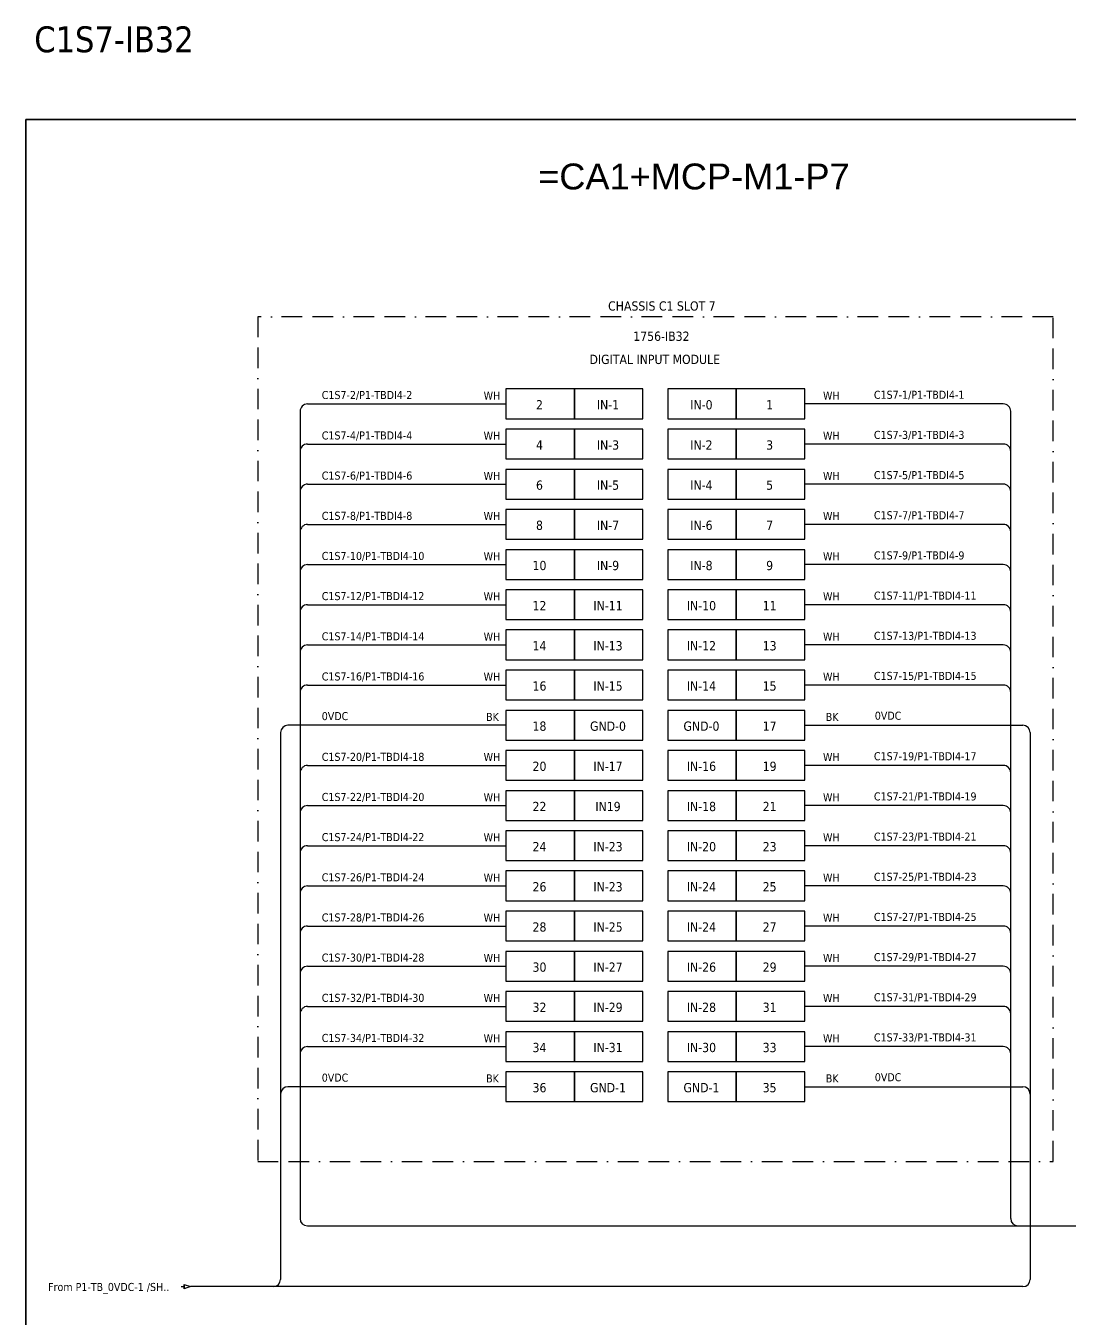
# Model space of a CAD drawing. Header units: millimetres. Extents: x 0 to 62600, y 0 to 14837.
# Drawn here: x 29353 to 30643, y 13240 to 14837 of the extents above; entities that cross this region are included whole.
import ezdxf
from ezdxf.enums import TextEntityAlignment as Align

# ---------------------------------------------------------------- set-up
doc = ezdxf.new("R2010")
doc.units = ezdxf.units.MM
doc.linetypes.add('BORDERX2', pattern=[88.9, 25.4, -12.7, 25.4, -12.7, 0, -12.7])
for name, color, linetype in [('HELPPOINT', 7, 'Continuous'), ('VECTORS', 7, 'Continuous'), ('x01001-FrameArea', 2, 'BORDERX2')]:
    doc.layers.add(name, color=color, linetype=linetype)
doc.layers.add('IE-EQUIP', color=253, linetype='Continuous', lineweight=25)
doc.layers.add('IE-WIRE', color=7, linetype='Continuous', lineweight=25)
doc.styles.get("Standard").update_dxf_attribs({"font": 'arial.ttf'})
doc.styles.add('Tahoma', font='')
doc.styles.get('Tahoma').set_extended_font_data('Tahoma')

# ---------------------------------------------------------------- blocks, each defined once
blk = doc.blocks.new('xTerminal_fr_to')
at = {"layer": 'VECTORS', "color": 1, "true_color": 0xff0000}
for p, q in [((-11.3, 0), (-7.8, 0)), ((-7.8, 2.8), (0, 0)), ((-7.8, -2.8), (-7.8, 2.8)), ((-7.8, 2.8), (0, 0)), ((-7.8, 2.8), (-7.8, -2.8)), ((0, 0), (-7.8, -2.8)), ((0, 0), (-7.8, -2.8))]:
    blk.add_line(p, q, dxfattribs=at)

msp = doc.modelspace()

# ---------------------------------------------------------------- linework, layer by layer
at = {"layer": 'HELPPOINT', "color": 4, "lineweight": 35}
for p, q in [((29353.1, 12016.9), (29353.1, 14721.1)), ((29353.1, 14721.1), (33246.4, 14721.1)), ((29353.1, 12016.9), (29353.1, 14721.1)), ((29353.1, 14721.1), (33246.4, 14721.1))]:
    msp.add_line(p, q, dxfattribs=at)
at = {"layer": 'IE-EQUIP', "linetype": 'Continuous', "ltscale": 25.4}
for points in [[(29946.5, 14351.3), (30031.2, 14351.3), (30031.2, 14388), (29946.5, 14388)], [(30031.2, 14351.3), (30115.8, 14351.3), (30115.8, 14388), (30031.2, 14388)], [(30146.7, 14351.3), (30231.3, 14351.3), (30231.3, 14388), (30146.7, 14388)], [(30231.3, 14351.3), (30316, 14351.3), (30316, 14388), (30231.3, 14388)], [(29946.5, 14301.6), (30031.2, 14301.6), (30031.2, 14338.3), (29946.5, 14338.3)], [(30031.2, 14301.6), (30115.8, 14301.6), (30115.8, 14338.3), (30031.2, 14338.3)], [(30146.7, 14301.6), (30231.3, 14301.6), (30231.3, 14338.3), (30146.7, 14338.3)], [(30231.3, 14301.6), (30316, 14301.6), (30316, 14338.3), (30231.3, 14338.3)], [(29946.5, 14252), (30031.2, 14252), (30031.2, 14288.7), (29946.5, 14288.7)], [(30031.2, 14252), (30115.8, 14252), (30115.8, 14288.7), (30031.2, 14288.7)], [(30146.7, 14252), (30231.3, 14252), (30231.3, 14288.7), (30146.7, 14288.7)], [(30231.3, 14252), (30316, 14252), (30316, 14288.7), (30231.3, 14288.7)], [(29946.5, 14202.4), (30031.2, 14202.4), (30031.2, 14239.1), (29946.5, 14239.1)], [(30031.2, 14202.4), (30115.8, 14202.4), (30115.8, 14239.1), (30031.2, 14239.1)], [(30146.7, 14202.4), (30231.3, 14202.4), (30231.3, 14239.1), (30146.7, 14239.1)], [(30231.3, 14202.4), (30316, 14202.4), (30316, 14239.1), (30231.3, 14239.1)], [(29946.5, 14152.7), (30031.2, 14152.7), (30031.2, 14189.4), (29946.5, 14189.4)], [(30031.2, 14152.7), (30115.8, 14152.7), (30115.8, 14189.4), (30031.2, 14189.4)], [(30146.7, 14152.7), (30231.3, 14152.7), (30231.3, 14189.4), (30146.7, 14189.4)], [(30231.3, 14152.7), (30316, 14152.7), (30316, 14189.4), (30231.3, 14189.4)], [(29946.5, 14103.1), (30031.2, 14103.1), (30031.2, 14139.8), (29946.5, 14139.8)], [(30031.2, 14103.1), (30115.8, 14103.1), (30115.8, 14139.8), (30031.2, 14139.8)], [(30146.7, 14103.1), (30231.3, 14103.1), (30231.3, 14139.8), (30146.7, 14139.8)], [(30231.3, 14103.1), (30316, 14103.1), (30316, 14139.8), (30231.3, 14139.8)], [(29946.5, 14053.5), (30031.2, 14053.5), (30031.2, 14090.2), (29946.5, 14090.2)], [(30031.2, 14053.5), (30115.8, 14053.5), (30115.8, 14090.2), (30031.2, 14090.2)], [(30146.7, 14053.5), (30231.3, 14053.5), (30231.3, 14090.2), (30146.7, 14090.2)], [(30231.3, 14053.5), (30316, 14053.5), (30316, 14090.2), (30231.3, 14090.2)], [(29946.5, 14003.8), (30031.2, 14003.8), (30031.2, 14040.5), (29946.5, 14040.5)], [(30031.2, 14003.8), (30115.8, 14003.8), (30115.8, 14040.5), (30031.2, 14040.5)], [(30146.7, 14003.8), (30231.3, 14003.8), (30231.3, 14040.5), (30146.7, 14040.5)], [(30231.3, 14003.8), (30316, 14003.8), (30316, 14040.5), (30231.3, 14040.5)], [(29946.5, 13954.2), (30031.2, 13954.2), (30031.2, 13990.9), (29946.5, 13990.9)], [(30031.2, 13954.2), (30115.8, 13954.2), (30115.8, 13990.9), (30031.2, 13990.9)], [(30146.7, 13954.2), (30231.3, 13954.2), (30231.3, 13990.9), (30146.7, 13990.9)], [(30231.3, 13954.2), (30316, 13954.2), (30316, 13990.9), (30231.3, 13990.9)], [(29946.5, 13904.6), (30031.2, 13904.6), (30031.2, 13941.3), (29946.5, 13941.3)], [(30031.2, 13904.6), (30115.8, 13904.6), (30115.8, 13941.3), (30031.2, 13941.3)], [(30146.7, 13904.6), (30231.3, 13904.6), (30231.3, 13941.3), (30146.7, 13941.3)], [(30231.3, 13904.6), (30316, 13904.6), (30316, 13941.3), (30231.3, 13941.3)], [(29946.5, 13854.9), (30031.2, 13854.9), (30031.2, 13891.6), (29946.5, 13891.6)], [(30031.2, 13854.9), (30115.8, 13854.9), (30115.8, 13891.6), (30031.2, 13891.6)], [(30146.7, 13854.9), (30231.3, 13854.9), (30231.3, 13891.6), (30146.7, 13891.6)], [(30231.3, 13854.9), (30316, 13854.9), (30316, 13891.6), (30231.3, 13891.6)], [(29946.5, 13805.3), (30031.2, 13805.3), (30031.2, 13842), (29946.5, 13842)], [(30031.2, 13805.3), (30115.8, 13805.3), (30115.8, 13842), (30031.2, 13842)], [(30146.7, 13805.3), (30231.3, 13805.3), (30231.3, 13842), (30146.7, 13842)], [(30231.3, 13805.3), (30316, 13805.3), (30316, 13842), (30231.3, 13842)], [(29946.5, 13755.7), (30031.2, 13755.7), (30031.2, 13792.4), (29946.5, 13792.4)], [(30031.2, 13755.7), (30115.8, 13755.7), (30115.8, 13792.4), (30031.2, 13792.4)], [(30146.7, 13755.7), (30231.3, 13755.7), (30231.3, 13792.4), (30146.7, 13792.4)], [(30231.3, 13755.7), (30316, 13755.7), (30316, 13792.4), (30231.3, 13792.4)], [(29946.5, 13706), (30031.2, 13706), (30031.2, 13742.7), (29946.5, 13742.7)], [(30031.2, 13706), (30115.8, 13706), (30115.8, 13742.7), (30031.2, 13742.7)], [(30146.7, 13706), (30231.3, 13706), (30231.3, 13742.7), (30146.7, 13742.7)], [(30231.3, 13706), (30316, 13706), (30316, 13742.7), (30231.3, 13742.7)], [(29946.5, 13656.4), (30031.2, 13656.4), (30031.2, 13693.1), (29946.5, 13693.1)], [(30031.2, 13656.4), (30115.8, 13656.4), (30115.8, 13693.1), (30031.2, 13693.1)], [(30146.7, 13656.4), (30231.3, 13656.4), (30231.3, 13693.1), (30146.7, 13693.1)], [(30231.3, 13656.4), (30316, 13656.4), (30316, 13693.1), (30231.3, 13693.1)], [(29946.5, 13606.8), (30031.2, 13606.8), (30031.2, 13643.5), (29946.5, 13643.5)], [(30031.2, 13606.8), (30115.8, 13606.8), (30115.8, 13643.5), (30031.2, 13643.5)], [(30146.7, 13606.8), (30231.3, 13606.8), (30231.3, 13643.5), (30146.7, 13643.5)], [(30231.3, 13606.8), (30316, 13606.8), (30316, 13643.5), (30231.3, 13643.5)], [(29946.5, 13557.1), (30031.2, 13557.1), (30031.2, 13593.8), (29946.5, 13593.8)], [(30031.2, 13557.1), (30115.8, 13557.1), (30115.8, 13593.8), (30031.2, 13593.8)], [(30146.7, 13557.1), (30231.3, 13557.1), (30231.3, 13593.8), (30146.7, 13593.8)], [(30231.3, 13557.1), (30316, 13557.1), (30316, 13593.8), (30231.3, 13593.8)], [(29946.5, 13507.5), (30031.2, 13507.5), (30031.2, 13544.2), (29946.5, 13544.2)], [(30031.2, 13507.5), (30115.8, 13507.5), (30115.8, 13544.2), (30031.2, 13544.2)], [(30146.7, 13507.5), (30231.3, 13507.5), (30231.3, 13544.2), (30146.7, 13544.2)], [(30231.3, 13507.5), (30316, 13507.5), (30316, 13544.2), (30231.3, 13544.2)]]:
    msp.add_lwpolyline(points, close=True, dxfattribs=at)
at = {"layer": 'IE-WIRE', "color": 4, "ltscale": 25.4}
for p, q in [((29692.1, 14360.4), (29692.1, 13363)), ((29701.3, 14369.6), (29946.5, 14369.6)), ((30561.3, 14369.6), (30316, 14369.6)), ((30570.4, 14360.4), (30570.4, 13363)), ((29701.3, 14320), (29946.5, 14320)), ((30561.3, 14320), (30316, 14320)), ((29701.3, 14270.3), (29946.5, 14270.3)), ((30561.3, 14270.3), (30316, 14270.3)), ((29701.3, 14220.7), (29946.5, 14220.7)), ((30561.3, 14220.7), (30316, 14220.7)), ((29701.3, 14171.1), (29946.5, 14171.1)), ((30561.3, 14171.1), (30316, 14171.1)), ((29701.3, 14121.4), (29946.5, 14121.4)), ((30561.3, 14121.4), (30316, 14121.4)), ((29701.3, 14071.8), (29946.5, 14071.8)), ((30561.3, 14071.8), (30316, 14071.8)), ((29701.3, 14022.2), (29946.5, 14022.2)), ((30561.3, 14022.2), (30316, 14022.2)), ((29701.3, 13922.9), (29946.5, 13922.9)), ((30561.3, 13922.9), (30316, 13922.9)), ((29701.3, 13873.3), (29946.5, 13873.3)), ((30561.3, 13873.3), (30316, 13873.3)), ((29701.3, 13823.6), (29946.5, 13823.6)), ((30561.3, 13823.6), (30316, 13823.6)), ((29701.3, 13774), (29946.5, 13774)), ((30561.3, 13774), (30316, 13774)), ((29701.3, 13724.4), (29946.5, 13724.4)), ((30561.3, 13724.4), (30316, 13724.4)), ((29701.3, 13674.7), (29946.5, 13674.7)), ((30561.3, 13674.7), (30316, 13674.7)), ((29701.3, 13625.1), (29946.5, 13625.1)), ((30561.3, 13625.1), (30316, 13625.1)), ((29701.3, 13575.5), (29946.5, 13575.5)), ((30561.3, 13575.5), (30316, 13575.5))]:
    msp.add_line(p, q, dxfattribs=at)
at = {"layer": 'IE-WIRE', "color": 7, "ltscale": 25.4}
for p, q in [((29668, 13963.4), (29668, 13287.8)), ((29946.5, 13972.5), (29677.1, 13972.5)), ((30316, 13972.5), (30585.4, 13972.5)), ((30594.5, 13963.4), (30594.5, 13287.8)), ((29946.5, 13525.8), (29677.1, 13525.8)), ((30316, 13525.8), (30585.4, 13525.8)), ((30585.6, 13278.8), (29556.5, 13278.8))]:
    msp.add_line(p, q, dxfattribs=at)
at = {"layer": 'IE-WIRE', "color": 4}
msp.add_line((29701.2, 13353.9), (30742.5, 13353.9), dxfattribs=at)
at = {"layer": 'IE-WIRE', "color": 4, "ltscale": 25.4}
for centre, start, end in [((29701.3, 14360.4), 90, 180), ((30561.3, 14360.4), 0, 90), ((29701.3, 14310.8), 90, 180), ((30561.3, 14310.8), 0, 90), ((29701.3, 14261.2), 90, 180), ((30561.3, 14261.2), 0, 90), ((29701.3, 14211.5), 90, 180), ((30561.3, 14211.5), 0, 90), ((29701.3, 14161.9), 90, 180), ((30561.3, 14161.9), 0, 90), ((29701.3, 14112.3), 90, 180), ((30561.3, 14112.3), 0, 90), ((29701.3, 14062.6), 90, 180), ((30561.3, 14062.6), 0, 90), ((29701.3, 14013), 90, 180), ((30561.3, 14013), 0, 90), ((29701.3, 13913.7), 90, 180), ((30561.3, 13913.7), 0, 90), ((29701.3, 13864.1), 90, 180), ((30561.3, 13864.1), 0, 90), ((29701.3, 13814.5), 90, 180), ((30561.3, 13814.5), 0, 90), ((29701.3, 13764.8), 90, 180), ((30561.3, 13764.8), 0, 90), ((29701.3, 13715.2), 90, 180), ((30561.3, 13715.2), 0, 90), ((29701.3, 13665.6), 90, 180), ((30561.3, 13665.6), 0, 90), ((29701.3, 13615.9), 90, 180), ((30561.3, 13615.9), 0, 90), ((29701.3, 13566.3), 90, 180), ((30561.3, 13566.3), 0, 90)]:
    msp.add_arc(centre, 9.17, start, end, dxfattribs=at)
at = {"layer": 'IE-WIRE', "color": 7, "ltscale": 25.4}
for centre, radius, start, end in [((29677.1, 13963.4), 9.14, 90, 180), ((30585.4, 13963.4), 9.14, 0, 90), ((29677.1, 13516.7), 9.14, 90, 180), ((30585.4, 13516.7), 9.14, 0, 90), ((29659, 13287.8), 8.96, 270, 0), ((30585.6, 13287.8), 8.96, 270, 0), ((30585.6, 13287.8), 8.96, 270, 0)]:
    msp.add_arc(centre, radius, start, end, dxfattribs=at)
at = {"layer": 'IE-WIRE', "color": 4}
for centre in [(29701.2, 13363), (30579.6, 13363)]:
    msp.add_arc(centre, 9.14, 180, 270, dxfattribs=at)
at = {"layer": 'x01001-FrameArea'}
msp.add_lwpolyline([(29639.8, 13433.5), (30622.8, 13433.5), (30622.8, 14477.3), (29639.8, 14477.3)], close=True, dxfattribs=at)

# ---------------------------------------------------------------- block references
msp.add_blockref('xTerminal_fr_to', (29556.5, 13278.8))

# ---------------------------------------------------------------- texts
at = {"color": 2, "style": 'Tahoma'}
msp.add_text('C1S7-IB32', height=32, dxfattribs=at).set_placement((29363.5, 14804.1))
at = {"color": 2}
msp.add_text('=CA1+MCP-M1-P7', height=32, dxfattribs=at).set_placement((29986.4, 14634.6))
at = {"color": 2, "style": 'Tahoma'}
for s, height, p in [('CHASSIS C1 SLOT 7', 11.441, (30139.3, 14490.6)), ('1756-IB32', 11.44, (30138.7, 14453.2)), ('DIGITAL INPUT MODULE', 11.441, (30130.5, 14424.6)), ('2', 11.4, (29988, 14368.5)), ('IN-1', 11.44, (30072.7, 14368.5)), ('IN-0', 11.44, (30188.2, 14368.5)), ('1', 11.4, (30272.5, 14368.5)), ('4', 11.4, (29988, 14318.8)), ('IN-3', 11.44, (30072.7, 14318.8)), ('IN-2', 11.44, (30188.2, 14318.8)), ('3', 11.4, (30272.5, 14318.8)), ('6', 11.4, (29988, 14269.2)), ('IN-5', 11.44, (30072.7, 14269.2)), ('IN-4', 11.44, (30188.2, 14269.2)), ('5', 11.4, (30272.5, 14269.2)), ('8', 11.4, (29988, 14219.6)), ('IN-7', 11.44, (30072.7, 14219.6)), ('IN-6', 11.44, (30188.2, 14219.6)), ('7', 11.4, (30272.5, 14219.6)), ('10', 11.44, (29988, 14169.9)), ('IN-9', 11.44, (30072.7, 14169.9)), ('IN-8', 11.44, (30188.2, 14169.9)), ('9', 11.4, (30272.5, 14169.9)), ('12', 11.44, (29988, 14120.3)), ('IN-11', 11.44, (30072.7, 14120.3)), ('IN-10', 11.44, (30188.2, 14120.3)), ('11', 11.44, (30272.5, 14120.3)), ('14', 11.44, (29988, 14070.7)), ('IN-13', 11.44, (30072.7, 14070.7)), ('IN-12', 11.44, (30188.2, 14070.7)), ('13', 11.44, (30272.5, 14070.7)), ('16', 11.44, (29988, 14021)), ('IN-15', 11.44, (30072.7, 14021)), ('IN-14', 11.44, (30188.2, 14021)), ('15', 11.44, (30272.5, 14021)), ('18', 11.44, (29988, 13971.4)), ('GND-0', 11.44, (30072.7, 13971.4)), ('GND-0', 11.44, (30188.2, 13971.4)), ('17', 11.44, (30272.5, 13971.4)), ('20', 11.44, (29988, 13921.8)), ('IN-17', 11.44, (30072.7, 13921.8)), ('IN-16', 11.44, (30188.2, 13921.8)), ('19', 11.44, (30272.5, 13921.8)), ('22', 11.44, (29988, 13872.1)), ('IN19', 11.44, (30072.7, 13872.1)), ('IN-18', 11.44, (30188.2, 13872.1)), ('21', 11.44, (30272.5, 13872.1)), ('24', 11.44, (29988, 13822.5)), ('IN-23', 11.44, (30072.7, 13822.5)), ('IN-20', 11.44, (30188.2, 13822.5)), ('23', 11.44, (30272.5, 13822.5)), ('26', 11.44, (29988, 13772.9)), ('IN-23', 11.44, (30072.7, 13772.9)), ('IN-24', 11.44, (30188.2, 13772.9)), ('25', 11.44, (30272.5, 13772.9)), ('28', 11.44, (29988, 13723.2)), ('IN-25', 11.44, (30072.7, 13723.2)), ('IN-24', 11.44, (30188.2, 13723.2)), ('27', 11.44, (30272.5, 13723.2)), ('30', 11.44, (29988, 13673.6)), ('IN-27', 11.44, (30072.7, 13673.6)), ('IN-26', 11.44, (30188.2, 13673.6)), ('29', 11.44, (30272.5, 13673.6)), ('32', 11.44, (29988, 13624)), ('IN-29', 11.44, (30072.7, 13624)), ('IN-28', 11.44, (30188.2, 13624)), ('31', 11.44, (30272.5, 13624)), ('34', 11.44, (29988, 13574.3)), ('IN-31', 11.44, (30072.7, 13574.3)), ('IN-30', 11.44, (30188.2, 13574.3)), ('33', 11.44, (30272.5, 13574.3)), ('36', 11.44, (29988, 13524.7)), ('GND-1', 11.44, (30072.7, 13524.7)), ('GND-1', 11.44, (30188.2, 13524.7)), ('35', 11.44, (30272.5, 13524.7))]:
    msp.add_text(s, height=height, dxfattribs=at).set_placement(p, align=Align.MIDDLE_CENTER)
at = {"color": 4, "style": 'Tahoma'}
for s, height, p in [('C1S7-2/P1-TBDI4-2', 9.949, (29718.9, 14375.6)), ('WH', 9.95, (29919, 14374.9)), ('WH', 9.95, (30338.5, 14374.9)), ('C1S7-1/P1-TBDI4-1', 9.949, (30401.4, 14375.9)), ('C1S7-4/P1-TBDI4-4', 9.949, (29718.9, 14325.6)), ('WH', 9.95, (29919, 14325.2)), ('WH', 9.95, (30338.5, 14325.2)), ('C1S7-3/P1-TBDI4-3', 9.949, (30401.4, 14326.3)), ('C1S7-6/P1-TBDI4-6', 9.949, (29718.9, 14276)), ('WH', 9.95, (29919, 14275.6)), ('WH', 9.95, (30338.5, 14275.6)), ('C1S7-5/P1-TBDI4-5', 9.949, (30401.4, 14276.6)), ('C1S7-8/P1-TBDI4-8', 9.949, (29718.9, 14226.3)), ('WH', 9.95, (29919, 14226)), ('WH', 9.95, (30338.5, 14226)), ('C1S7-7/P1-TBDI4-7', 9.949, (30401.4, 14227)), ('C1S7-10/P1-TBDI4-10', 9.949, (29718.9, 14176.7)), ('WH', 9.95, (29919, 14176.3)), ('WH', 9.95, (30338.5, 14176.3)), ('C1S7-9/P1-TBDI4-9', 9.949, (30401.4, 14177.4)), ('C1S7-12/P1-TBDI4-12', 9.949, (29718.9, 14127.1)), ('WH', 9.95, (29919, 14126.7)), ('WH', 9.95, (30338.5, 14126.7)), ('C1S7-11/P1-TBDI4-11', 9.949, (30401.4, 14127.7)), ('C1S7-14/P1-TBDI4-14', 9.949, (29718.9, 14077.4)), ('WH', 9.95, (29919, 14077.1)), ('WH', 9.95, (30338.5, 14077.1)), ('C1S7-13/P1-TBDI4-13', 9.949, (30401.4, 14078.1)), ('C1S7-16/P1-TBDI4-16', 9.949, (29718.9, 14027.8)), ('WH', 9.95, (29919, 14027.4)), ('WH', 9.95, (30338.5, 14027.4)), ('C1S7-15/P1-TBDI4-15', 9.949, (30401.4, 14028.5)), ('C1S7-20/P1-TBDI4-18', 9.949, (29718.9, 13928.5)), ('WH', 9.95, (29919, 13928.2)), ('WH', 9.95, (30338.5, 13928.2)), ('C1S7-19/P1-TBDI4-17', 9.949, (30401.4, 13929.2)), ('C1S7-22/P1-TBDI4-20', 9.949, (29718.9, 13878.9)), ('WH', 9.95, (29919, 13878.5)), ('WH', 9.95, (30338.5, 13878.5)), ('C1S7-21/P1-TBDI4-19', 9.949, (30401.4, 13879.6)), ('C1S7-24/P1-TBDI4-22', 9.949, (29718.9, 13829.3)), ('WH', 9.95, (29919, 13828.9)), ('WH', 9.95, (30338.5, 13828.9)), ('C1S7-23/P1-TBDI4-21', 9.949, (30401.4, 13829.9)), ('C1S7-26/P1-TBDI4-24', 9.949, (29718.9, 13779.6)), ('WH', 9.95, (29919, 13779.3)), ('WH', 9.95, (30338.5, 13779.3)), ('C1S7-25/P1-TBDI4-23', 9.949, (30401.4, 13780.3)), ('C1S7-28/P1-TBDI4-26', 9.949, (29718.9, 13730)), ('WH', 9.95, (29919, 13729.6)), ('WH', 9.95, (30338.5, 13729.6)), ('C1S7-27/P1-TBDI4-25', 9.949, (30401.4, 13730.7)), ('C1S7-30/P1-TBDI4-28', 9.949, (29718.9, 13680.4)), ('WH', 9.95, (29919, 13680)), ('WH', 9.95, (30338.5, 13680)), ('C1S7-29/P1-TBDI4-27', 9.949, (30401.4, 13681)), ('C1S7-32/P1-TBDI4-30', 9.949, (29718.9, 13630.7)), ('WH', 9.95, (29919, 13630.4)), ('WH', 9.95, (30338.5, 13630.4)), ('C1S7-31/P1-TBDI4-29', 9.949, (30401.4, 13631.4)), ('C1S7-34/P1-TBDI4-32', 9.949, (29718.9, 13581.1)), ('WH', 9.95, (29919, 13580.7)), ('WH', 9.95, (30338.5, 13580.7)), ('C1S7-33/P1-TBDI4-31', 9.949, (30401.4, 13581.8))]:
    msp.add_text(s, height=height, dxfattribs=at).set_placement(p)
at = {"color": 7, "style": 'Tahoma'}
for s, height, p in [('0VDC', 9.95, (29718.9, 13978.8)), ('0VDC', 9.95, (30402.5, 13979.3)), ('BK', 9.95, (29922, 13977.8)), ('BK', 9.95, (30341.9, 13977.8)), ('0VDC', 9.95, (29718.9, 13532.1)), ('0VDC', 9.95, (30402.5, 13532.6)), ('BK', 9.95, (29922, 13531.1)), ('BK', 9.95, (30341.9, 13531.1)), ('From P1-TB_0VDC-1 /SH..', 9.949, (29380.7, 13273.4))]:
    msp.add_text(s, height=height, dxfattribs=at).set_placement(p)

doc.saveas('drawing.dxf')
